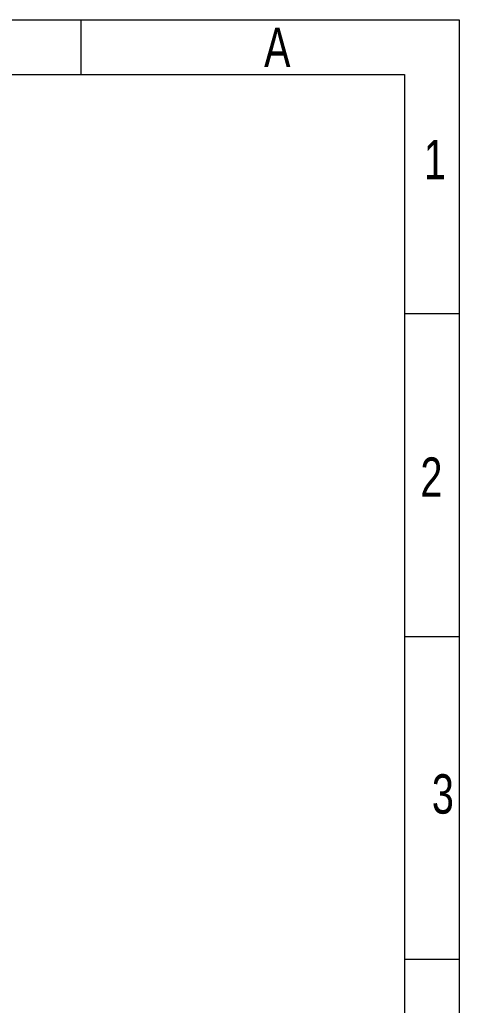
# Model space of a CAD drawing. Header units: millimetres. Extents: x -4200 to 3581, y -7493 to -4075.
# Drawn here: x -3240 to -3101, y -6477.7 to -6165.8 of the extents above; entities that cross this region are included whole.
import ezdxf

# ---------------------------------------------------------------- set-up
doc = ezdxf.new("R2010")
doc.units = ezdxf.units.MM
doc.header["$LTSCALE"] = 0.7
doc.linetypes.add('SLD-SOLID', pattern=[0])
doc.layers.add('out txt', color=202, linetype='Continuous', lineweight=13)
doc.styles.add('SLDTEXTSTYLE0', font='TXT', dxfattribs={"width": 0.75})

# ---------------------------------------------------------------- blocks, each defined once
blk = doc.blocks.new('out border')
at = {"layer": 'out txt', "linetype": 'SLD-SOLID'}
for p, q in [((600.94, 505.03), (600.94, 519.99)), ((-14.96, 505.03), (688.92, 505.03)), ((688.92, 505.03), (688.92, -505.03)), ((688.92, 439.93), (703.88, 439.93)), ((688.92, 439.93), (703.88, 439.93)), ((688.92, 351.94), (703.88, 351.94)), ((688.92, 351.94), (703.88, 351.94)), ((688.92, 263.96), (703.88, 263.96)), ((688.92, 263.96), (703.88, 263.96))]:
    blk.add_line(p, q, dxfattribs=at)
blk.add_lwpolyline([(-29.92, -519.99), (-29.92, 519.99), (703.88, 519.99), (703.88, -519.99)], close=True, dxfattribs=at)
at = {"layer": 'out txt', "linetype": 'Continuous', "char_height": 10.73, "style": 'SLDTEXTSTYLE0'}
for s, insert, attachment_point in [('A', (654.32, 507.09), 8), ('1', (697.23, 487.24), 2), ('2', (696.3, 400.71), 2), ('3', (699.41, 314.36), 2)]:
    blk.add_mtext(s, dxfattribs=dict(at, insert=insert, attachment_point=attachment_point))

msp = doc.modelspace()

# ---------------------------------------------------------------- block references
at = {"layer": 'out txt', "xscale": 1.16111355444, "yscale": 1.16111355444, "zscale": 1.16111355444}
msp.add_blockref('out border', (-3918.32, -6769.59), dxfattribs=at)

doc.saveas('drawing.dxf')
